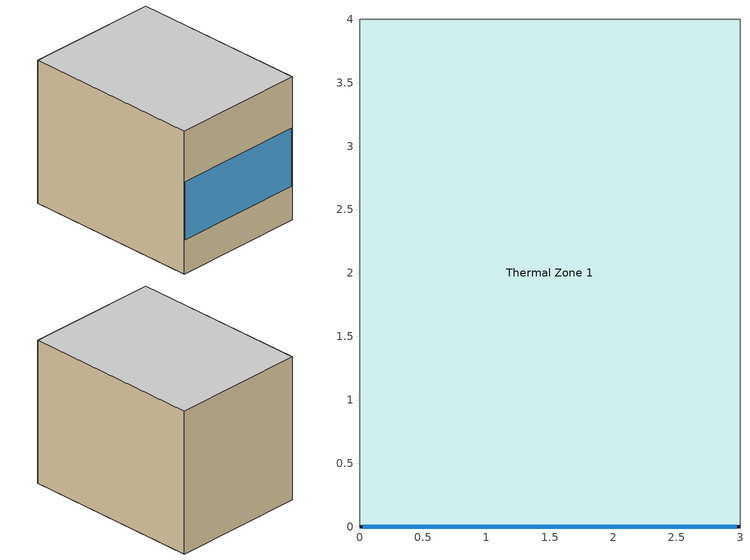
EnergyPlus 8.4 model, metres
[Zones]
Thermal Zone 1
 floor to Thermal Zone 1 (Interior Floor): 3,4 3,0 0,0 0,4 z0
 wall outside (RSI-3 Enclosure System): 0,0 3,0 z0:3.2
 wall adiabatic (Interior Partition): 3,4 0,4 z0:3.2
 wall to Thermal Zone 1 (Interior Wall): 3,0 3,4 / 0,4 0,0 z0:3.2
 window (ASHRAE 189.1-2009 ExtWindow ClimateZone 6): 0.03,0 2.97,0 z0.76:2.06
[Building]
Building 1: Minimum Number of Warmup Days=12
[Site:Location]
Montreal: Latitude {deg}=45.47; Longitude {deg}=-73.75; Time Zone {hr}=-5; Elevation {m}=36
[Material] Thermal Absorptance=0.9
Name | Roughness | Thickness {m} | Conductivity {W/m-K} | Density {kg/m3} | Specific Heat {J/kg-K} | Solar Absorptance | Visible Absorptance
1/2IN Gypsum | Smooth | 0.0127 | 0.16 | 784.9 | 830 | 0.4 | 0.4
1IN Stucco | Smooth | 0.0253 | 0.6918 | 1858 | 837 | 0.92 | 0.92
F16 Acoustic tile | MediumSmooth | 0.0191 | 0.06 | 368 | 590 | 0.3 | 0.3
G01a 19mm gypsum board | MediumSmooth | 0.019 | 0.16 | 800 | 1090 | 0.4 | 0.4
50mm lightweight concrete | MediumRough | 0.05 | 0.53 | 1280 | 840 | 0.5 | 0.5
[Material:NoMass]
RSI-2.5 Enclosure: Roughness=Smooth; Thermal Resistance {m2-K/W}=2.5; Thermal Absorptance=0.9; Solar Absorptance=0.92; Visible Absorptance=0.92
[Material:AirGap]
Name | Thermal Resistance {m2-K/W}
F04 Wall air space resistance | 0.15
F05 Ceiling air space resistance | 0.18
[WindowMaterial:Glazing] Optical Data Type=SpectralAverage; Thickness {m}=0.003; Solar Transmittance at Normal Incidence=0.837; Front Side Solar Reflectance at Normal Incidence=0.075; Back Side Solar Reflectance at Normal Incidence=0; Visible Transmittance at Normal Incidence=0.898; Front Side Visible Reflectance at Normal Incidence=0.081; Back Side Visible Reflectance at Normal Incidence=0; Infrared Transmittance at Normal Incidence=0; Back Side Infrared Hemispherical Emissivity=0.84; Conductivity {W/m-K}=0.9; Dirt Correction Factor for Solar and Visible Transmittance=1; Solar Diffusing=No
Name | Front Side Infrared Hemispherical Emissivity
Clear 3mm | 0.84
Low-E 3mm | 0.05
[WindowMaterial:GasMixture]
Window Gas AirAr: Thickness {m}=0.012; Number of Gases in Mixture=2; Gas 1 Type=Air; Gas 1 Fraction=0.05; Gas 2 Type=Argon; Gas 2 Fraction=0.95
[Construction]
ASHRAE 189.1-2009 ExtWindow ClimateZone 6: Clear 3mm, Window Gas AirAr, Low-E 3mm
Interior Floor: F16 Acoustic tile, F05 Ceiling air space resistance, 50mm lightweight concrete
Interior Partition: G01a 19mm gypsum board
Interior Wall: G01a 19mm gypsum board, F04 Wall air space resistance, G01a 19mm gypsum board
RSI-3 Enclosure System: 1IN Stucco, RSI-2.5 Enclosure, 1/2IN Gypsum
[Zone]
Thermal Zone 1
[HVACTemplate:Thermostat]
Name | Heating Setpoint Schedule | Cooling Setpoint Schedule
Thermostat Flat | Test Schedule Flat 21 | Test Schedule Flat 24
Thermostat Setback | Heating Setback Setpoint | Cooling Setback Setpoint
[HVACTemplate:Zone:IdealLoadsAirSystem]
Thermal Zone 1: Template Thermostat=Thermostat Setback; System Availability Schedule=Test Schedule Flat 1; Maximum Heating Supply Air Temperature {C}=50; Minimum Cooling Supply Air Temperature {C}=13; Maximum Heating Supply Air Humidity Ratio {kgWater/kgDryAir}=0.0156; Minimum Cooling Supply Air Humidity Ratio {kgWater/kgDryAir}=0.0077; Heating Limit=NoLimit; Cooling Limit=NoLimit; Dehumidification Control Type=ConstantSensibleHeatRatio; Cooling Sensible Heat Ratio=0.7; Dehumidification Setpoint {percent}=60; Humidification Control Type=None; Humidification Setpoint {percent}=30; Outdoor Air Method=None; Outdoor Air Flow Rate per Person {m3/s}=0.00944; Demand Controlled Ventilation Type=None; Outdoor Air Economizer Type=NoEconomizer; Heat Recovery Type=None; Sensible Heat Recovery Effectiveness=0.7; Latent Heat Recovery Effectiveness=0.65
[Schedule:Compact]
Heating Setback Setpoint: Through: 31 Dec, For: Weekdays SummerDesignDay WinterDesignDay, Until: 06:00, 16, Until: 19:00, 21, Until: 24:00, 16, For: Weekends, Until: 24:00, 16, For: Holidays AllOtherDays, Until: 24:00, 16
Cooling Setback Setpoint: Through: 31 Dec, For: Weekdays SummerDesignDay WinterDesignDay, Until: 06:00, 28, Until: 19:00, 24, Until: 24:00, 28, For: Weekends, Until: 24:00, 28, For: Holidays AllOtherDays, Until: 24:00, 28
[Schedule:Constant]
Name | Hourly Value
Test Schedule Flat 1 | 1
Test Schedule Flat 21 | 21
Test Schedule Flat 24 | 24
